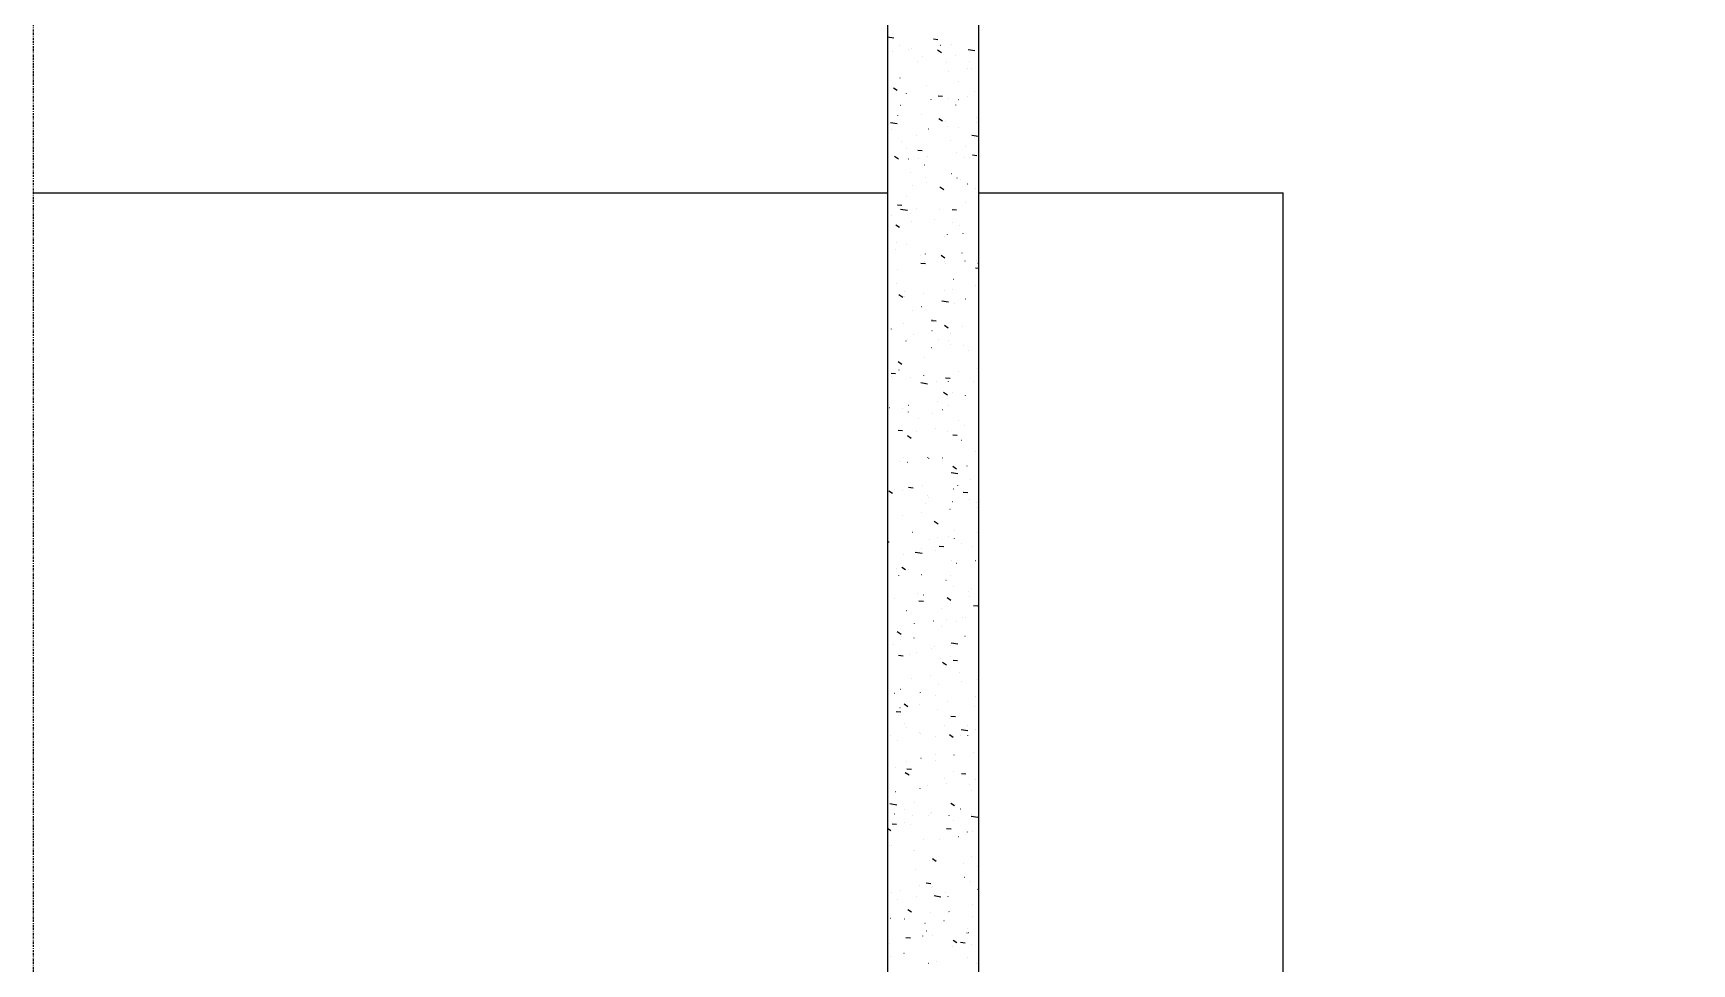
# Model space of a CAD drawing. Extents: x -1789 to 4156, y -3064 to 1391.
# Drawn here: x 2462.2 to 2680.2, y -1051.6 to -929.3 of the extents above; entities that cross this region are included whole.
import ezdxf

# ---------------------------------------------------------------- set-up
doc = ezdxf.new("R2010")
doc.units = 0
doc.linetypes.add('ESTILO_TQS_0003', pattern=[0.92, 0.3, -0.15, 0.02, -0.15, 0.3])
for name, color, linetype in [('2', 2, 'CONTINUOUS'), ('3', 3, 'CONTINUOUS'), ('9', 254, 'CONTINUOUS')]:
    doc.layers.add(name, color=color, linetype=linetype)

msp = doc.modelspace()

# ---------------------------------------------------------------- linework, layer by layer
at = {"layer": '2', "linetype": 'ESTILO_TQS_0003'}
msp.add_lwpolyline([(2462.16665, -2158.40875), (3089.1606, -2158.40875), (3089.1606, 1006.1651), (2462.16665, 1011.24555), (2462.16665, -2158.40875)], dxfattribs=at)
at = {"layer": '3', "linetype": 'Continuous'}
for p, q in [((2462.16665, -950.2197), (2574.4368, -950.2197)), ((2586.4368, -950.2197), (2626.4368, -950.2197)), ((2626.4368, -1173.7196), (2626.4368, -950.2197))]:
    msp.add_line(p, q, dxfattribs=at)
at = {"layer": '9', "linetype": 'Continuous'}
for p, q in [((2574.4368, -929.41735), (2574.4368, -929.41735)), ((2574.4368, -929.41735), (2574.4368, -929.41735)), ((2574.4368, -929.41735), (2574.4368, -929.41735)), ((2575.27285, -929.91655), (2574.4368, -929.7869)), ((2575.99125, -930.84775), (2575.98385, -930.841)), ((2581.0753, -930.11325), (2580.4776, -930.06095)), ((2581.3947, -930.8203), (2581.4046, -930.819)), ((2582.8078, -930.74905), (2582.80045, -930.7423)), ((2586.4368, -930.58235), (2586.4368, -930.58235)), ((2574.4368, -931.7363), (2574.4368, -931.7363)), ((2574.4368, -931.7363), (2574.4368, -931.7363)), ((2574.4368, -932.65295), (2574.4368, -932.65295)), ((2575.104, -931.6485), (2575.1139, -931.6472)), ((2577.16935, -931.43465), (2577.16095, -931.4293)), ((2577.6074, -931.3189), (2577.6173, -931.3176)), ((2578.3874, -933.04345), (2578.38, -933.0367)), ((2579.0008, -932.38655), (2579.0087, -932.38045)), ((2581.53135, -931.8354), (2581.03395, -931.4999)), ((2581.28735, -930.88285), (2581.27895, -930.87745)), ((2583.39585, -932.2261), (2583.3874, -932.2207)), ((2585.94525, -931.57175), (2585.0559, -931.4338)), ((2585.20395, -932.9447), (2585.1966, -932.93795)), ((2586.4368, -930.9881), (2586.4368, -930.9881)), ((2586.4368, -930.9881), (2586.4368, -930.9881)), ((2586.4368, -930.9881), (2586.4368, -930.9881)), ((2586.4368, -931.648), (2586.4368, -931.648)), ((2576.09505, -935.1158), (2576.10495, -935.1145)), ((2582.2454, -933.1325), (2582.2533, -933.1264)), ((2582.41055, -934.28435), (2582.42045, -934.28305)), ((2584.91395, -933.95475), (2584.92385, -933.95345)), ((2585.49235, -933.87665), (2585.5003, -933.87055)), ((2586.4368, -934.0744), (2586.4368, -934.0744)), ((2586.4368, -934.0744), (2586.4368, -934.0744)), ((2586.4368, -934.0744), (2586.4368, -934.0744)), ((2586.4368, -934.1634), (2586.4368, -934.1634)), ((2586.4368, -934.1634), (2586.4368, -934.1634)), ((2586.4368, -934.1634), (2586.4368, -934.1634)), ((2586.4368, -935.1442), (2586.4368, -935.1442)), ((2574.4368, -935.3341), (2574.4368, -935.3341)), ((2574.4368, -935.8886), (2574.4368, -935.8886)), ((2574.5297, -936.9411), (2574.4368, -936.933)), ((2575.71935, -936.80785), (2575.22195, -936.47235)), ((2576.9299, -937.2112), (2576.93785, -937.20515)), ((2579.6298, -936.1774), (2579.6214, -936.17205)), ((2583.7478, -935.6256), (2583.7394, -935.6202)), ((2585.8563, -936.96885), (2585.84785, -936.96345)), ((2586.4368, -937.33865), (2586.4368, -937.33865)), ((2586.4368, -937.33865), (2586.4368, -937.33865)), ((2586.4368, -937.33865), (2586.4368, -937.33865)), ((2574.4368, -938.9319), (2574.4368, -938.9319)), ((2574.4368, -939.12425), (2574.4368, -939.12425)), ((2576.1333, -938.70855), (2576.1432, -938.70725)), ((2580.1769, -937.95535), (2580.18485, -937.94925)), ((2581.7023, -937.56865), (2581.1046, -937.51635)), ((2582.4488, -937.8771), (2582.45875, -937.8758)), ((2583.42385, -938.6995), (2583.4318, -938.6934)), ((2583.80635, -938.009), (2583.799, -938.00225)), ((2584.9522, -937.5475), (2584.9621, -937.5462)), ((2586.4368, -937.98285), (2586.4368, -937.98285)), ((2575.73645, -941.1792), (2574.8471, -941.0413)), ((2575.8216, -940.10185), (2575.8132, -940.0965)), ((2578.9592, -939.9124), (2578.95185, -939.90565)), ((2581.68845, -940.83405), (2581.191, -940.4985)), ((2582.09025, -940.92015), (2582.08185, -940.9148)), ((2582.3215, -941.4916), (2582.33145, -941.4903)), ((2583.82985, -941.6236), (2583.8378, -941.6175)), ((2586.10885, -940.993), (2586.11875, -940.9917)), ((2586.20825, -940.36835), (2586.19985, -940.36295)), ((2586.4368, -940.4194), (2586.4368, -940.4194)), ((2586.4368, -940.4194), (2586.4368, -940.4194)), ((2586.4368, -940.51395), (2586.4368, -940.51395)), ((2574.4368, -942.35985), (2574.4368, -942.35985)), ((2574.4368, -942.35985), (2574.4368, -942.35985)), ((2574.4368, -942.35985), (2574.4368, -942.35985)), ((2574.4368, -942.52965), (2574.4368, -942.52965)), ((2574.4368, -942.52965), (2574.4368, -942.52965)), ((2575.00425, -941.9245), (2575.01215, -941.9184)), ((2576.2657, -943.56005), (2576.25725, -943.55465)), ((2578.2512, -942.6686), (2578.25915, -942.66255)), ((2579.8181, -941.8212), (2579.82805, -941.8199)), ((2582.7783, -943.41195), (2582.77095, -943.4052)), ((2586.40885, -942.8344), (2585.5195, -942.6965)), ((2586.4368, -942.83875), (2586.4368, -942.83875)), ((2586.4368, -943.6892), (2586.4368, -943.6892)), ((2586.4368, -943.6892), (2586.4368, -943.6892)), ((2574.4368, -945.5955), (2574.4368, -945.5955)), ((2574.4368, -945.5955), (2574.4368, -945.5955)), ((2574.4368, -945.5955), (2574.4368, -945.5955)), ((2575.87645, -945.80645), (2575.379, -945.47095)), ((2576.94645, -944.413), (2576.9391, -944.40625)), ((2577.1874, -945.7653), (2577.19735, -945.764)), ((2579.0297, -944.73535), (2578.432, -944.68305)), ((2578.5144, -945.7023), (2578.5223, -945.6962)), ((2579.6908, -945.43575), (2579.70075, -945.43445)), ((2583.47815, -944.93715), (2583.48805, -944.9358)), ((2584.5507, -945.6629), (2584.5423, -945.65755)), ((2584.74515, -944.1569), (2584.7531, -944.1508)), ((2585.17445, -945.6076), (2585.1671, -945.60085)), ((2586.2023, -945.36285), (2585.6046, -945.3106)), ((2586.4368, -944.03685), (2586.4368, -944.03685)), ((2586.4368, -945.3834), (2586.4368, -945.3834)), ((2574.4368, -946.12745), (2574.4368, -946.12745)), ((2574.4368, -946.12745), (2574.4368, -946.12745)), ((2577.5059, -947.52545), (2577.49745, -947.52005)), ((2579.3426, -946.60865), (2579.33525, -946.6019)), ((2579.4892, -948.18995), (2579.49715, -948.18385)), ((2582.84415, -947.751), (2582.8357, -947.7456)), ((2583.58665, -948.2815), (2583.5946, -948.2754)), ((2586.4368, -946.76435), (2586.4368, -946.76435)), ((2586.4368, -946.76435), (2586.4368, -946.76435)), ((2586.4368, -946.76435), (2586.4368, -946.76435)), ((2586.4368, -946.8645), (2586.4368, -946.8645)), ((2586.4368, -946.8645), (2586.4368, -946.8645)), ((2574.4368, -948.83115), (2574.4368, -948.83115)), ((2574.4368, -949.7252), (2574.4368, -949.7252)), ((2574.52435, -948.5385), (2574.517, -948.53175)), ((2577.7363, -949.29085), (2577.7462, -949.28955)), ((2579.6144, -948.8687), (2579.60595, -948.8633)), ((2581.8455, -949.83265), (2581.3481, -949.49715)), ((2584.0518, -948.4594), (2584.0617, -948.4581)), ((2584.9526, -949.09425), (2584.9442, -949.08885)), ((2585.98315, -949.6782), (2585.9911, -949.6721)), ((2586.4368, -950.03975), (2586.4368, -950.03975)), ((2586.4368, -950.03975), (2586.4368, -950.03975)), ((2586.4368, -950.03975), (2586.4368, -950.03975)), ((2574.4368, -952.06675), (2574.4368, -952.06675)), ((2574.4368, -952.06675), (2574.4368, -952.06675)), ((2576.3571, -951.90205), (2575.7594, -951.84975)), ((2577.06225, -952.5756), (2576.1729, -952.43765)), ((2576.9205, -950.7342), (2576.91315, -950.72745)), ((2578.2712, -952.3602), (2578.2791, -952.3541)), ((2581.29815, -952.4197), (2581.30805, -952.4184)), ((2583.5297, -952.5296), (2582.932, -952.4773)), ((2584.7616, -951.57425), (2584.7542, -951.5675)), ((2574.4368, -953.323), (2574.4368, -953.323)), ((2574.4368, -953.323), (2574.4368, -953.323)), ((2575.00745, -953.2479), (2575.01735, -953.24655)), ((2576.0335, -954.8051), (2575.5361, -954.4696)), ((2577.51085, -952.9183), (2577.52075, -952.917)), ((2577.66705, -953.97865), (2577.6586, -953.97325)), ((2580.6677, -953.7569), (2580.67565, -953.7508)), ((2583.00525, -954.2042), (2582.99685, -954.1988)), ((2583.91465, -954.50105), (2583.9226, -954.49495)), ((2586.4368, -952.7839), (2586.4368, -952.7839)), ((2586.4368, -952.92955), (2586.4368, -952.92955)), ((2586.4368, -953.1093), (2586.4368, -953.1093)), ((2586.4368, -953.1093), (2586.4368, -953.1093)), ((2586.4368, -953.21505), (2586.4368, -953.21505)), ((2586.4368, -953.21505), (2586.4368, -953.21505)), ((2586.4368, -953.21505), (2586.4368, -953.21505)), ((2586.4368, -954.0295), (2586.4368, -954.0295)), ((2574.4368, -955.3024), (2574.4368, -955.3024)), ((2574.4368, -956.9208), (2574.4368, -956.9208)), ((2575.58605, -956.7695), (2575.59595, -956.76815)), ((2581.90155, -955.93805), (2581.91145, -955.9367)), ((2582.3395, -955.69975), (2582.3321, -955.693)), ((2584.40495, -955.60845), (2584.41485, -955.60715)), ((2586.4368, -956.3903), (2586.4368, -956.3903)), ((2586.4368, -956.3903), (2586.4368, -956.3903)), ((2574.4368, -958.538), (2574.4368, -958.538)), ((2574.4368, -958.538), (2574.4368, -958.538)), ((2574.4368, -958.538), (2574.4368, -958.538)), ((2575.49505, -957.72605), (2575.50295, -957.71995)), ((2576.91695, -957.0759), (2576.9096, -957.06915)), ((2578.742, -958.47015), (2578.74995, -958.4641)), ((2579.4369, -958.28145), (2579.4285, -958.27605)), ((2582.0026, -958.8313), (2581.50515, -958.4958)), ((2584.2455, -958.16955), (2584.23705, -958.1642)), ((2584.6346, -959.176), (2584.6445, -959.1747)), ((2586.1586, -959.19935), (2586.1512, -959.19255)), ((2574.4368, -960.51855), (2574.4368, -960.51855)), ((2575.81565, -960.33705), (2575.8256, -960.3357)), ((2579.45275, -959.5734), (2578.85505, -959.52115)), ((2579.3131, -959.2716), (2579.30575, -959.2648)), ((2581.989, -959.2143), (2581.9969, -959.2082)), ((2582.1312, -959.5056), (2582.1411, -959.50425)), ((2586.4368, -960.18445), (2586.02765, -960.14865)), ((2586.35395, -959.5128), (2586.34555, -959.50745)), ((2586.4368, -959.4543), (2586.4368, -959.4543)), ((2586.4368, -959.5656), (2586.4368, -959.5656)), ((2586.4368, -959.5656), (2586.4368, -959.5656)), ((2586.4368, -959.5656), (2586.4368, -959.5656)), ((2574.4368, -961.77365), (2574.4368, -961.77365)), ((2574.4368, -961.77365), (2574.4368, -961.77365)), ((2574.4368, -961.77365), (2574.4368, -961.77365)), ((2575.6287, -962.2059), (2575.6203, -962.2005)), ((2576.733, -963.24735), (2576.74095, -963.24125)), ((2579.14355, -963.4967), (2579.1535, -963.4954)), ((2581.89735, -963.0242), (2581.88895, -963.0188)), ((2582.9309, -962.99805), (2582.9408, -962.99675)), ((2583.10025, -961.59725), (2583.1082, -961.59115)), ((2586.01535, -962.4724), (2586.00695, -962.467)), ((2586.4368, -961.82225), (2586.4368, -961.82225)), ((2586.4368, -962.74085), (2586.4368, -962.74085)), ((2574.4368, -964.11635), (2574.4368, -964.11635)), ((2574.4368, -964.11635), (2574.4368, -964.11635)), ((2574.4368, -965.0093), (2574.4368, -965.0093)), ((2574.4368, -965.0093), (2574.4368, -965.0093)), ((2576.4568, -963.9833), (2575.95935, -963.6478)), ((2576.64015, -963.82625), (2576.6501, -963.82495)), ((2577.7848, -965.67595), (2577.79275, -965.66985)), ((2578.90025, -965.2382), (2578.89285, -965.23145)), ((2582.4714, -964.60525), (2581.58205, -964.46735)), ((2583.227, -964.73565), (2583.2349, -964.72955)), ((2584.7321, -964.23715), (2584.72475, -964.2304)), ((2586.4368, -965.22025), (2586.4368, -965.22025)), ((2574.4368, -967.7141), (2574.4368, -967.7141)), ((2574.4368, -967.7141), (2574.4368, -967.7141)), ((2574.4368, -967.7141), (2574.4368, -967.7141)), ((2576.51285, -967.4408), (2576.5228, -967.4395)), ((2580.84025, -967.09535), (2580.24255, -967.04305)), ((2580.3002, -966.9422), (2580.3101, -966.9409)), ((2582.42585, -968.0095), (2581.92845, -967.67395)), ((2584.3578, -967.76695), (2584.3494, -967.7616)), ((2586.4368, -965.79925), (2586.4368, -965.79925)), ((2586.4368, -965.79925), (2586.4368, -965.79925)), ((2586.4368, -965.91615), (2586.4368, -965.91615)), ((2586.4368, -965.91615), (2586.4368, -965.91615)), ((2586.4368, -967.585), (2586.4368, -967.585)), ((2574.4368, -968.2449), (2574.4368, -968.2449)), ((2574.9704, -968.13705), (2574.96195, -968.1317)), ((2576.8875, -969.7388), (2576.8801, -969.73205)), ((2577.0789, -969.4803), (2577.07045, -969.47495)), ((2577.9115, -968.81435), (2577.91945, -968.80825)), ((2580.30865, -968.3626), (2580.3002, -968.35725)), ((2581.1585, -969.55845), (2581.16645, -969.5524)), ((2582.4171, -969.70585), (2582.40865, -969.7005)), ((2582.71935, -968.73775), (2582.71195, -968.731)), ((2586.4368, -969.0914), (2586.4368, -969.0914)), ((2586.4368, -969.0914), (2586.4368, -969.0914)), ((2574.4368, -971.3119), (2574.4368, -971.3119)), ((2574.4368, -971.3119), (2574.4368, -971.3119)), ((2574.4368, -971.48055), (2574.4368, -971.48055)), ((2579.28365, -971.9345), (2579.27625, -971.92775)), ((2580.21055, -970.55175), (2580.2205, -970.55045)), ((2582.71395, -970.2222), (2582.7239, -970.2209)), ((2584.40545, -970.3026), (2584.4134, -970.2965)), ((2585.1155, -970.93345), (2585.1081, -970.9267)), ((2586.4368, -970.7149), (2586.4368, -970.7149)), ((2586.4368, -972.1442), (2586.4368, -972.1442)), ((2586.4368, -972.1442), (2586.4368, -972.1442)), ((2586.4368, -972.1442), (2586.4368, -972.1442)), ((2586.4368, -972.2667), (2586.4368, -972.2667)), ((2586.4368, -972.2667), (2586.4368, -972.2667)), ((2586.4368, -972.2667), (2586.4368, -972.2667)), ((2575.5119, -974.0297), (2574.9142, -973.9774)), ((2574.96465, -974.32185), (2574.9573, -974.3151)), ((2576.34765, -972.80235), (2575.85025, -972.46685)), ((2575.98585, -973.5276), (2575.99375, -973.5215)), ((2579.2328, -974.27175), (2579.24075, -974.26565)), ((2583.77245, -973.6806), (2583.78235, -973.6793)), ((2586.27585, -973.35105), (2586.28575, -973.34975)), ((2574.4368, -974.7162), (2574.4368, -974.7162)), ((2574.4368, -974.7162), (2574.4368, -974.7162)), ((2574.4368, -974.7162), (2574.4368, -974.7162)), ((2574.4368, -974.9097), (2574.4368, -974.9097)), ((2575.13155, -974.59025), (2575.1231, -974.5849)), ((2577.45695, -974.51205), (2577.46685, -974.51075)), ((2579.71385, -975.36835), (2578.82445, -975.2304)), ((2580.90155, -975.0909), (2580.89315, -975.08555)), ((2582.3167, -976.82855), (2581.8193, -976.49305)), ((2582.6845, -974.6572), (2582.0868, -974.60495)), ((2582.4798, -975.01585), (2582.4877, -975.0098)), ((2583.01005, -976.43415), (2583.0016, -976.4288)), ((2585.808, -975.04135), (2585.79955, -975.036)), ((2586.4368, -974.9855), (2586.4368, -974.9855)), ((2586.4368, -975.442), (2586.4368, -975.442)), ((2586.4368, -975.442), (2586.4368, -975.442)), ((2586.4368, -976.41105), (2586.4368, -976.41105)), ((2574.4368, -977.9518), (2574.4368, -977.9518)), ((2574.4368, -977.9518), (2574.4368, -977.9518)), ((2574.4368, -977.9518), (2574.4368, -977.9518)), ((2574.4368, -978.50745), (2574.4368, -978.50745)), ((2574.4368, -978.50745), (2574.4368, -978.50745)), ((2574.7281, -978.4691), (2574.738, -978.4678)), ((2576.37175, -978.55565), (2576.36335, -978.5503)), ((2577.2315, -978.13955), (2577.2414, -978.13825)), ((2581.0188, -977.6409), (2581.0287, -977.6396)), ((2581.71, -978.7812), (2581.70155, -978.77585)), ((2582.49225, -978.2419), (2582.5002, -978.23585)), ((2584.7026, -976.9001), (2584.69525, -976.8933)), ((2586.4368, -978.4892), (2586.4368, -978.4892)), ((2586.4368, -978.4892), (2586.4368, -978.4892)), ((2586.4368, -978.61725), (2586.4368, -978.61725)), ((2586.4368, -978.61725), (2586.4368, -978.61725)), ((2586.4368, -978.61725), (2586.4368, -978.61725)), ((2574.4757, -980.21875), (2574.46835, -980.212)), ((2577.2238, -979.0489), (2577.23175, -979.0428)), ((2578.48025, -979.8989), (2578.4718, -979.89355)), ((2580.38365, -979.28745), (2580.3763, -979.2807)), ((2583.81845, -980.12445), (2583.81005, -980.1191)), ((2584.58065, -980.76975), (2584.5906, -980.76845)), ((2586.4368, -979.6076), (2586.4368, -979.6076)), ((2574.4368, -981.18745), (2574.4368, -981.18745)), ((2574.4368, -981.18745), (2574.4368, -981.18745)), ((2574.4368, -982.10525), (2574.4368, -982.10525)), ((2574.4368, -982.10525), (2574.4368, -982.10525)), ((2576.4427, -981.51165), (2575.84495, -981.45935)), ((2577.55955, -982.5125), (2577.06215, -982.17695)), ((2577.1768, -982.32065), (2577.18475, -982.31455)), ((2578.28995, -981.59795), (2578.29985, -981.59665)), ((2580.79335, -981.2684), (2580.80325, -981.2671)), ((2582.37065, -981.57085), (2582.3786, -981.5648)), ((2583.6153, -982.1392), (2583.01755, -982.0869)), ((2584.20275, -982.787), (2584.1954, -982.78025)), ((2586.4368, -981.79255), (2586.4368, -981.79255)), ((2586.4368, -981.79255), (2586.4368, -981.79255)), ((2586.4368, -981.79255), (2586.4368, -981.79255)), ((2586.4368, -982.38605), (2586.4368, -982.38605)), ((2574.4368, -984.4231), (2574.4368, -984.4231)), ((2576.5329, -985.00885), (2576.52445, -985.0035)), ((2579.75295, -985.00315), (2579.76285, -985.00185)), ((2579.8947, -985.18435), (2579.8873, -985.1776)), ((2581.6493, -985.36005), (2581.65725, -985.35395)), ((2581.70445, -985.12825), (2581.69605, -985.12285)), ((2586.06845, -984.1717), (2586.07835, -984.1704)), ((2586.4368, -984.83415), (2586.4368, -984.83415)), ((2586.4368, -984.9678), (2586.4368, -984.9678)), ((2586.4368, -984.9678), (2586.4368, -984.9678)), ((2586.4368, -984.9678), (2586.4368, -984.9678)), ((2574.4368, -985.703), (2574.4368, -985.703)), ((2574.4368, -985.703), (2574.4368, -985.703)), ((2574.4368, -985.703), (2574.4368, -985.703)), ((2575.9656, -985.50175), (2575.97555, -985.50045)), ((2577.0552, -985.64955), (2577.06315, -985.6435)), ((2583.71295, -987.17935), (2582.8236, -987.0414)), ((2583.52865, -986.5387), (2583.0312, -986.20315)), ((2584.8963, -986.10415), (2584.9042, -986.0981)), ((2574.4368, -987.6587), (2574.4368, -987.6587)), ((2574.4368, -989.3008), (2574.4368, -989.3008)), ((2574.4368, -989.3008), (2574.4368, -989.3008)), ((2574.4368, -989.3008), (2574.4368, -989.3008)), ((2575.1264, -989.764), (2574.629, -989.42845)), ((2575.31085, -989.1857), (2575.3208, -989.1844)), ((2576.47665, -989.32915), (2576.48455, -989.32305)), ((2577.8302, -989.0336), (2577.2325, -988.9813)), ((2577.7731, -988.97425), (2577.7647, -988.96885)), ((2579.0982, -988.6871), (2579.1081, -988.6858)), ((2583.11135, -989.1998), (2583.1029, -989.1944)), ((2583.7138, -988.6839), (2583.7064, -988.67715)), ((2585.0028, -989.6611), (2584.4051, -989.6088)), ((2585.4137, -987.85565), (2585.4236, -987.85435)), ((2586.4368, -987.6018), (2586.4368, -987.6018)), ((2586.4368, -988.1431), (2586.4368, -988.1431)), ((2586.4368, -988.1431), (2586.4368, -988.1431)), ((2586.4368, -988.5003), (2586.4368, -988.5003)), ((2574.4368, -990.89435), (2574.4368, -990.89435)), ((2574.4368, -990.89435), (2574.4368, -990.89435)), ((2574.4368, -990.89435), (2574.4368, -990.89435)), ((2574.5434, -990.09195), (2574.53495, -990.08655)), ((2579.40575, -991.08125), (2579.39835, -991.0745)), ((2579.7236, -990.0733), (2579.73155, -990.0672)), ((2579.8816, -990.3175), (2579.87315, -990.3121)), ((2582.66005, -991.81595), (2582.66995, -991.81465)), ((2582.9706, -990.8174), (2582.97855, -990.81135)), ((2585.21985, -990.54305), (2585.2114, -990.53765)), ((2586.10995, -990.8796), (2586.10255, -990.87285)), ((2586.21755, -991.56155), (2586.2255, -991.55545)), ((2586.4368, -989.78655), (2586.4368, -989.78655)), ((2586.4368, -991.1791), (2586.4368, -991.1791)), ((2586.4368, -991.1791), (2586.4368, -991.1791)), ((2586.4368, -991.1791), (2586.4368, -991.1791)), ((2586.4368, -991.31835), (2586.4368, -991.31835)), ((2586.4368, -991.31835), (2586.4368, -991.31835)), ((2586.4368, -991.31835), (2586.4368, -991.31835)), ((2574.4368, -992.89855), (2574.4368, -992.89855)), ((2574.4368, -992.89855), (2574.4368, -992.89855)), ((2576.36935, -992.64415), (2576.37925, -992.64285)), ((2578.87275, -992.31455), (2578.88265, -992.31325)), ((2581.09545, -993.7902), (2580.59805, -993.45465)), ((2574.4368, -994.13), (2574.4368, -994.13)), ((2574.4368, -994.13), (2574.4368, -994.13)), ((2574.6667, -996.15735), (2574.4368, -996.13725)), ((2574.46765, -994.10635), (2574.4756, -994.10025)), ((2577.71465, -994.85045), (2577.72255, -994.8444)), ((2579.9312, -995.773), (2579.9411, -995.7717)), ((2580.9616, -995.5946), (2580.96955, -995.5885)), ((2582.4346, -995.44345), (2582.4445, -995.4421)), ((2583.22485, -994.58085), (2583.21745, -994.5741)), ((2583.2725, -995.653), (2583.26405, -995.6476)), ((2586.2219, -994.9448), (2586.23185, -994.9435)), ((2586.4368, -994.49365), (2586.4368, -994.49365)), ((2586.4368, -994.49365), (2586.4368, -994.49365)), ((2586.4368, -994.49365), (2586.4368, -994.49365)), ((2574.4368, -996.49635), (2574.4368, -996.49635)), ((2574.4368, -996.49635), (2574.4368, -996.49635)), ((2574.4368, -997.3656), (2574.4368, -997.3656)), ((2574.4368, -997.3656), (2574.4368, -997.3656)), ((2576.59065, -997.74675), (2576.58225, -997.7414)), ((2578.99755, -997.6388), (2578.1082, -997.50085)), ((2578.91675, -996.9782), (2578.9094, -996.97145)), ((2580.7087, -997.19495), (2580.70025, -997.18955)), ((2581.8393, -996.78485), (2581.24155, -996.73255)), ((2584.2086, -996.33875), (2584.2165, -996.33265)), ((2585.621, -996.7765), (2585.6136, -996.76975)), ((2586.4368, -997.1871), (2586.4368, -997.1871)), ((2586.4368, -997.39295), (2586.4368, -997.39295)), ((2586.4368, -997.5241), (2586.4368, -997.5241)), ((2586.4368, -997.5241), (2586.4368, -997.5241)), ((2586.4368, -997.5241), (2586.4368, -997.5241)), ((2586.4368, -997.6689), (2586.4368, -997.6689)), ((2586.4368, -997.6689), (2586.4368, -997.6689)), ((2574.4368, -1000.09415), (2574.4368, -1000.09415)), ((2574.4368, -1000.60125), (2574.4368, -1000.60125)), ((2575.64615, -999.6733), (2575.65405, -999.6672)), ((2575.94475, -1000.51055), (2575.9363, -1000.50515)), ((2576.81885, -999.79825), (2576.32145, -999.46275)), ((2577.17755, -999.7333), (2577.1875, -999.732)), ((2578.8931, -1000.41745), (2578.90105, -1000.41135)), ((2582.73585, -1000.47775), (2582.7285, -1000.471)), ((2582.81715, -998.5382), (2582.8087, -998.5328)), ((2583.4931, -998.90185), (2583.503, -998.90055)), ((2585.99645, -998.5723), (2586.0064, -998.57095)), ((2586.4368, -998.79255), (2586.4368, -998.79255)), ((2582.1401, -1001.1616), (2582.14805, -1001.1555)), ((2583.1691, -1001.9377), (2583.1607, -1001.93235)), ((2585.132, -1002.6734), (2585.12465, -1002.66665)), ((2585.5212, -1002.23265), (2585.5311, -1002.2313)), ((2586.4368, -1000.8442), (2586.4368, -1000.8442)), ((2586.4368, -1000.8442), (2586.4368, -1000.8442)), ((2586.4368, -1000.8442), (2586.4368, -1000.8442)), ((2574.4368, -1003.6919), (2574.4368, -1003.6919)), ((2574.4368, -1003.6919), (2574.4368, -1003.6919)), ((2574.4368, -1003.6919), (2574.4368, -1003.6919)), ((2574.4368, -1003.8369), (2574.4368, -1003.8369)), ((2575.41835, -1003.5627), (2575.42825, -1003.5614)), ((2578.4278, -1002.8751), (2578.42045, -1002.86835)), ((2579.1667, -1003.95155), (2578.56895, -1003.8993)), ((2579.2057, -1003.0641), (2579.2156, -1003.0628)), ((2581.5195, -1004.87345), (2581.5274, -1004.86735)), ((2582.78795, -1003.82445), (2582.2905, -1003.4889)), ((2585.2776, -1003.28095), (2585.26915, -1003.27555)), ((2586.3393, -1004.5791), (2585.74155, -1004.5268)), ((2586.4368, -1003.86905), (2586.4368, -1003.86905)), ((2586.4368, -1003.86905), (2586.4368, -1003.86905)), ((2586.4368, -1003.86905), (2586.4368, -1003.86905)), ((2586.4368, -1004.01945), (2586.4368, -1004.01945)), ((2586.4368, -1004.01945), (2586.4368, -1004.01945)), ((2586.4368, -1004.01945), (2586.4368, -1004.01945)), ((2586.4368, -1004.5876), (2586.4368, -1004.5876)), ((2574.4368, -1007.0725), (2574.4368, -1007.0725)), ((2574.4368, -1007.0725), (2574.4368, -1007.0725)), ((2574.4368, -1007.0725), (2574.4368, -1007.0725)), ((2576.96745, -1005.1307), (2576.97535, -1005.1246)), ((2578.0106, -1006.8192), (2578.0205, -1006.8179)), ((2580.514, -1006.4896), (2580.5239, -1006.4883)), ((2582.2469, -1006.37465), (2582.23955, -1006.3679)), ((2583.4614, -1006.619), (2583.46935, -1006.6129)), ((2584.3013, -1005.991), (2584.31125, -1005.9897)), ((2584.67385, -1006.0716), (2584.6654, -1006.0662)), ((2586.4368, -1006.28565), (2586.4368, -1006.28565)), ((2574.4368, -1007.2897), (2574.4368, -1007.2897)), ((2574.4368, -1007.2897), (2574.4368, -1007.2897)), ((2576.22915, -1008.2932), (2575.73175, -1007.95765)), ((2576.204, -1008.95215), (2576.21195, -1008.94605)), ((2577.93885, -1008.772), (2577.9315, -1008.76525)), ((2581.51155, -1007.23225), (2581.50315, -1007.2269)), ((2584.64305, -1008.57035), (2584.6357, -1008.5636)), ((2586.4368, -1007.19475), (2586.4368, -1007.19475)), ((2586.4368, -1007.19475), (2586.4368, -1007.19475)), ((2574.4368, -1010.30815), (2574.4368, -1010.30815)), ((2574.4368, -1010.88745), (2574.4368, -1010.88745)), ((2574.4368, -1010.88745), (2574.4368, -1010.88745)), ((2575.2376, -1009.58585), (2575.2292, -1009.5805)), ((2576.4941, -1011.1183), (2575.89635, -1011.066)), ((2577.3461, -1010.9291), (2577.33765, -1010.92375)), ((2578.20545, -1010.65205), (2578.21335, -1010.64595)), ((2580.2598, -1010.12085), (2580.2697, -1010.11955)), ((2580.57585, -1009.8114), (2580.5674, -1009.80605)), ((2581.4524, -1011.39615), (2581.46035, -1011.3901)), ((2582.6843, -1011.15465), (2582.6759, -1011.1493)), ((2582.7632, -1009.7913), (2582.7731, -1009.79)), ((2583.6912, -1009.5575), (2582.80185, -1009.41955)), ((2586.41065, -1010.8272), (2586.4186, -1010.8211)), ((2586.4368, -1009.9833), (2586.4368, -1009.9833)), ((2586.4368, -1010.214), (2586.4368, -1010.214)), ((2586.4368, -1010.214), (2586.4368, -1010.214)), ((2586.4368, -1010.214), (2586.4368, -1010.214)), ((2586.4368, -1010.37), (2586.4368, -1010.37)), ((2586.4368, -1010.37), (2586.4368, -1010.37)), ((2574.4368, -1013.5438), (2574.4368, -1013.5438)), ((2574.4368, -1013.5438), (2574.4368, -1013.5438)), ((2582.19825, -1012.31935), (2581.7008, -1011.98385)), ((2581.75795, -1012.2716), (2581.75055, -1012.26485)), ((2583.6667, -1011.7458), (2583.06895, -1011.6935)), ((2583.9198, -1013.2368), (2583.92975, -1013.2355)), ((2586.4368, -1011.98815), (2586.4368, -1011.98815)), ((2586.4368, -1013.5453), (2586.4368, -1013.5453)), ((2586.4368, -1013.5453), (2586.4368, -1013.5453)), ((2586.4368, -1013.5453), (2586.4368, -1013.5453)), ((2574.4368, -1014.48525), (2574.4368, -1014.48525)), ((2574.4368, -1014.48525), (2574.4368, -1014.48525)), ((2576.13695, -1015.47485), (2576.14485, -1015.4688)), ((2577.6291, -1014.065), (2577.639, -1014.0637)), ((2580.1325, -1013.7354), (2580.1424, -1013.7341)), ((2581.1547, -1014.86025), (2581.1626, -1014.85415)), ((2584.1541, -1014.46725), (2584.14675, -1014.4605)), ((2586.28905, -1014.15615), (2586.297, -1014.15005)), ((2586.4368, -1015.17835), (2586.4368, -1015.17835)), ((2574.4368, -1016.7794), (2574.4368, -1016.7794)), ((2575.39875, -1016.0391), (2575.3903, -1016.0337)), ((2576.09, -1017.8654), (2576.0999, -1017.8641)), ((2577.133, -1017.7955), (2576.6356, -1017.46)), ((2578.5934, -1017.5358), (2578.6033, -1017.5345)), ((2578.7823, -1015.88985), (2578.7749, -1015.8831)), ((2580.737, -1016.26465), (2580.72855, -1016.25925)), ((2582.3807, -1017.0372), (2582.3906, -1017.0359)), ((2585.8779, -1017.7073), (2585.8858, -1017.7012)), ((2586.0752, -1016.49015), (2586.06675, -1016.4848)), ((2586.4368, -1016.559), (2586.4368, -1016.559)), ((2586.4368, -1016.559), (2586.4368, -1016.559)), ((2586.4368, -1016.559), (2586.4368, -1016.559)), ((2586.4368, -1016.72055), (2586.4368, -1016.72055)), ((2586.4368, -1016.72055), (2586.4368, -1016.72055)), ((2574.4368, -1018.08305), (2574.4368, -1018.08305)), ((2574.4368, -1018.08305), (2574.4368, -1018.08305)), ((2574.4368, -1020.01505), (2574.4368, -1020.01505)), ((2576.20765, -1018.49375), (2575.60995, -1018.44145)), ((2575.8392, -1018.93895), (2575.84715, -1018.93285)), ((2576.639, -1020.00445), (2576.63055, -1019.9991)), ((2581.0331, -1018.1892), (2581.041, -1018.1831)), ((2581.9772, -1020.23), (2581.96875, -1020.22465)), ((2582.6014, -1019.38945), (2582.594, -1019.38265)), ((2583.38025, -1019.12125), (2582.78255, -1019.069)), ((2586.4368, -1019.3887), (2586.4368, -1019.3887)), ((2586.4368, -1019.89585), (2586.4368, -1019.89585)), ((2586.4368, -1019.89585), (2586.4368, -1019.89585)), ((2574.4368, -1021.6808), (2574.4368, -1021.6808)), ((2574.4368, -1021.6808), (2574.4368, -1021.6808)), ((2574.4368, -1021.6808), (2574.4368, -1021.6808)), ((2574.8711, -1021.62365), (2574.881, -1021.62235)), ((2575.7176, -1022.2679), (2575.72555, -1022.2618)), ((2576.96095, -1020.56585), (2576.95355, -1020.5591)), ((2578.6584, -1021.12505), (2578.66835, -1021.1237)), ((2578.74745, -1021.3477), (2578.739, -1021.34235)), ((2580.7052, -1021.6764), (2580.71315, -1021.6703)), ((2583.1021, -1021.8217), (2582.60465, -1021.4862)), ((2584.0857, -1021.57325), (2584.07725, -1021.5679)), ((2585.017, -1020.95385), (2584.12765, -1020.8159)), ((2584.9739, -1020.29355), (2584.98385, -1020.29225)), ((2584.99755, -1021.5851), (2584.99015, -1021.57835)), ((2586.04585, -1020.814), (2586.0538, -1020.80795)), ((2586.4368, -1021.17405), (2586.4368, -1021.17405)), ((2574.4368, -1023.2507), (2574.4368, -1023.2507)), ((2578.8582, -1024.59355), (2578.8498, -1024.5882)), ((2580.78005, -1024.0654), (2580.77265, -1024.05865)), ((2583.2137, -1024.1231), (2583.22365, -1024.1218)), ((2585.7171, -1023.7935), (2585.72705, -1023.7922)), ((2586.4368, -1022.90395), (2586.4368, -1022.90395)), ((2586.4368, -1022.90395), (2586.4368, -1022.90395)), ((2586.4368, -1022.90395), (2586.4368, -1022.90395)), ((2586.4368, -1023.0711), (2586.4368, -1023.0711)), ((2586.4368, -1023.0711), (2586.4368, -1023.0711)), ((2586.4368, -1023.0711), (2586.4368, -1023.0711)), ((2586.4368, -1024.071), (2586.4368, -1024.071)), ((2574.4368, -1025.2786), (2574.4368, -1025.2786)), ((2574.4368, -1026.4863), (2574.4368, -1026.4863)), ((2574.4368, -1026.4863), (2574.4368, -1026.4863)), ((2575.44925, -1025.70945), (2575.4572, -1025.70335)), ((2576.8001, -1026.45765), (2576.7917, -1026.4523)), ((2577.2901, -1026.79415), (2576.79265, -1026.4586)), ((2576.8982, -1024.95455), (2576.90815, -1024.95325)), ((2577.59515, -1026.01565), (2576.99745, -1025.9634)), ((2580.7899, -1024.84705), (2580.7978, -1024.841)), ((2583.1762, -1026.2611), (2583.1688, -1026.25435)), ((2584.76775, -1026.6432), (2584.17005, -1026.5909)), ((2586.4368, -1026.2464), (2586.4368, -1026.2464)), ((2586.4368, -1026.2464), (2586.4368, -1026.2464)), ((2586.4368, -1026.2464), (2586.4368, -1026.2464)), ((2574.4368, -1028.87635), (2574.4368, -1028.87635)), ((2574.4368, -1028.87635), (2574.4368, -1028.87635)), ((2575.4744, -1028.92575), (2575.48235, -1028.9197)), ((2578.7528, -1028.5528), (2578.74545, -1028.54605)), ((2579.71255, -1028.1818), (2579.72245, -1028.1805)), ((2581.9432, -1027.1977), (2581.95115, -1027.19165)), ((2582.21595, -1027.85225), (2582.22585, -1027.8509)), ((2585.1902, -1027.94185), (2585.1981, -1027.93575)), ((2585.43665, -1028.7845), (2585.42825, -1028.7791)), ((2586.00325, -1027.3536), (2586.01315, -1027.3523)), ((2586.4368, -1026.7892), (2586.4368, -1026.7892)), ((2574.4368, -1029.72195), (2574.4368, -1029.72195)), ((2575.67035, -1030.69505), (2574.781, -1030.5571)), ((2578.04035, -1030.42305), (2578.0319, -1030.4177)), ((2583.25915, -1030.82035), (2582.76175, -1030.4848)), ((2583.37855, -1030.6486), (2583.37015, -1030.64325)), ((2586.4368, -1029.2489), (2586.4368, -1029.2489)), ((2586.4368, -1029.2489), (2586.4368, -1029.2489)), ((2586.4368, -1029.2489), (2586.4368, -1029.2489)), ((2586.4368, -1029.42165), (2586.4368, -1029.42165)), ((2574.4368, -1032.47415), (2574.4368, -1032.47415)), ((2574.4368, -1032.47415), (2574.4368, -1032.47415)), ((2574.4368, -1032.9576), (2574.4368, -1032.9576)), ((2575.6489, -1033.2459), (2575.05115, -1033.19365)), ((2575.402, -1031.9175), (2575.39355, -1031.91215)), ((2576.62775, -1031.2764), (2576.6357, -1031.27035)), ((2576.74005, -1033.0534), (2576.73265, -1033.04665)), ((2577.51045, -1033.26075), (2577.502, -1033.2554)), ((2577.73125, -1032.04045), (2577.74115, -1032.03915)), ((2579.8747, -1032.02055), (2579.88265, -1032.01445)), ((2580.1488, -1031.7663), (2580.1404, -1031.76095)), ((2580.23465, -1031.71085), (2580.24455, -1031.70955)), ((2582.5719, -1032.05235), (2582.56455, -1032.0456)), ((2583.1217, -1032.7647), (2583.12965, -1032.7586)), ((2584.02195, -1031.21225), (2584.03185, -1031.21095)), ((2586.3428, -1032.35025), (2585.4534, -1032.2123)), ((2585.48705, -1031.99185), (2585.4786, -1031.9865)), ((2586.4368, -1032.3648), (2586.4368, -1032.3648)), ((2586.4368, -1032.59695), (2586.4368, -1032.59695)), ((2586.4368, -1032.59695), (2586.4368, -1032.59695)), ((2586.4368, -1032.59695), (2586.4368, -1032.59695)), ((2586.4368, -1032.9637), (2586.4368, -1032.9637)), ((2574.8988, -1034.07385), (2574.4368, -1033.76225)), ((2579.1362, -1035.24905), (2579.1288, -1035.2423)), ((2581.2931, -1035.1693), (2581.303, -1035.168)), ((2582.8215, -1033.87345), (2582.22375, -1033.82115)), ((2583.7965, -1034.8397), (2583.8064, -1034.8384)), ((2584.96805, -1034.248), (2584.9607, -1034.24125)), ((2585.55945, -1034.12975), (2585.5674, -1034.1237)), ((2586.4368, -1034.18975), (2586.4368, -1034.18975)), ((2574.4368, -1036.07195), (2574.4368, -1036.07195)), ((2574.4368, -1036.1932), (2574.4368, -1036.1932)), ((2574.4368, -1036.1932), (2574.4368, -1036.1932)), ((2574.4368, -1036.1932), (2574.4368, -1036.1932)), ((2574.70205, -1035.9897), (2574.71, -1035.9836)), ((2574.9776, -1036.00075), (2574.9875, -1035.99945)), ((2577.86245, -1036.66025), (2577.854, -1036.6549)), ((2577.94905, -1036.7338), (2577.95695, -1036.72775)), ((2585.43785, -1037.4587), (2585.4458, -1037.4526)), ((2586.4368, -1035.5939), (2586.4368, -1035.5939)), ((2586.4368, -1035.5939), (2586.4368, -1035.5939)), ((2586.4368, -1035.5939), (2586.4368, -1035.5939)), ((2586.4368, -1035.7722), (2586.4368, -1035.7722)), ((2586.4368, -1035.7722), (2586.4368, -1035.7722)), ((2586.4368, -1035.7722), (2586.4368, -1035.7722)), ((2574.4368, -1039.42885), (2574.4368, -1039.42885)), ((2574.4368, -1039.42885), (2574.4368, -1039.42885)), ((2574.4368, -1039.42885), (2574.4368, -1039.42885)), ((2574.4368, -1039.6697), (2574.4368, -1039.6697)), ((2578.11115, -1039.18595), (2578.1211, -1039.18465)), ((2579.9709, -1038.0035), (2579.96245, -1037.99815)), ((2580.3035, -1038.1628), (2580.31145, -1038.15675)), ((2580.86785, -1038.10005), (2580.37045, -1037.76455)), ((2584.42665, -1038.3545), (2584.4366, -1038.3532)), ((2586.23955, -1038.8218), (2586.23115, -1038.81645)), ((2586.4368, -1038.9475), (2586.4368, -1038.9475)), ((2586.4368, -1038.9475), (2586.4368, -1038.9475)), ((2576.21195, -1041.95935), (2576.2035, -1041.95395)), ((2578.7233, -1041.2157), (2578.71595, -1041.20895)), ((2580.1489, -1041.04015), (2579.55115, -1040.98785)), ((2580.1819, -1041.49175), (2580.18985, -1041.48565)), ((2580.3229, -1041.403), (2580.31445, -1041.39765)), ((2584.5552, -1040.21465), (2584.5478, -1040.2079)), ((2585.31625, -1040.78765), (2585.3242, -1040.78155)), ((2586.4368, -1041.8564), (2586.3395, -1041.79075)), ((2586.4368, -1041.59025), (2586.4368, -1041.59025)), ((2586.4368, -1041.93885), (2586.4368, -1041.93885)), ((2586.4368, -1041.93885), (2586.4368, -1041.93885)), ((2574.4368, -1042.66445), (2574.4368, -1042.66445)), ((2574.4368, -1043.2675), (2574.4368, -1043.2675)), ((2574.4368, -1043.2675), (2574.4368, -1043.2675)), ((2574.98805, -1042.2415), (2574.99595, -1042.23545)), ((2575.8106, -1043.0866), (2575.82055, -1043.0853)), ((2578.314, -1042.75705), (2578.32395, -1042.75575)), ((2581.4807, -1042.78695), (2580.5913, -1042.649)), ((2582.10135, -1042.25845), (2582.11125, -1042.25715)), ((2582.43135, -1042.74625), (2582.4229, -1042.7409)), ((2585.681, -1043.7434), (2585.6889, -1043.73735)), ((2586.4368, -1042.12275), (2586.4368, -1042.12275)), ((2586.4368, -1042.12275), (2586.4368, -1042.12275)), ((2586.4368, -1042.12275), (2586.4368, -1042.12275)), ((2586.4368, -1043.5556), (2586.4368, -1043.5556)), ((2574.4368, -1045.9001), (2574.4368, -1045.9001)), ((2574.86645, -1045.57045), (2574.87435, -1045.56435)), ((2576.71055, -1045.7163), (2576.7032, -1045.70955)), ((2577.6042, -1044.7914), (2577.1068, -1044.4559)), ((2579.3725, -1046.21545), (2579.3824, -1046.21415)), ((2580.0603, -1044.8207), (2580.06825, -1044.8146)), ((2581.8759, -1045.8859), (2581.8858, -1045.8846)), ((2582.5424, -1044.71525), (2582.53505, -1044.7085)), ((2585.6632, -1045.3873), (2585.6731, -1045.386)), ((2586.4368, -1045.29805), (2586.4368, -1045.29805)), ((2586.4368, -1045.29805), (2586.4368, -1045.29805)), ((2586.4368, -1045.29805), (2586.4368, -1045.29805)), ((2574.4368, -1046.86525), (2574.4368, -1046.86525)), ((2574.4368, -1046.86525), (2574.4368, -1046.86525)), ((2577.4763, -1048.20685), (2576.87855, -1048.15455)), ((2579.1067, -1047.91195), (2579.09935, -1047.9052)), ((2579.60285, -1047.29485), (2579.5944, -1047.2895)), ((2580.3655, -1047.8221), (2580.37345, -1047.81605)), ((2583.5733, -1048.8176), (2583.07585, -1048.48205)), ((2584.93855, -1046.9109), (2584.9312, -1046.90415)), ((2584.94105, -1047.5204), (2584.9326, -1047.515)), ((2585.07305, -1047.44555), (2585.081, -1047.43945)), ((2586.4368, -1048.2838), (2586.4368, -1048.2838)), ((2586.4368, -1048.2838), (2586.4368, -1048.2838)), ((2586.4368, -1048.2838), (2586.4368, -1048.2838)), ((2586.4368, -1048.4733), (2586.4368, -1048.4733)), ((2586.4368, -1048.4733), (2586.4368, -1048.4733)), ((2574.4368, -1049.13575), (2574.4368, -1049.13575)), ((2574.4368, -1050.46305), (2574.4368, -1050.46305)), ((2574.74485, -1048.8994), (2574.75275, -1048.8933)), ((2574.8571, -1050.62205), (2574.8487, -1050.61665)), ((2576.61885, -1050.1758), (2576.62875, -1050.17445)), ((2582.93435, -1049.3443), (2582.94425, -1049.343)), ((2584.6489, -1048.8344), (2584.05115, -1048.7821)), ((2585.43775, -1049.01475), (2585.44765, -1049.01345)), ((2586.4368, -1048.9908), (2586.4368, -1048.9908)), ((2586.4368, -1050.74905), (2586.4368, -1050.74905)), ((2579.8171, -1051.47855), (2579.82505, -1051.4725)), ((2580.84305, -1051.26025), (2580.83465, -1051.25485)), ((2584.95145, -1050.77445), (2584.9594, -1050.7684)), ((2586.1813, -1051.4858), (2586.17285, -1051.4804))]:
    msp.add_line(p, q, dxfattribs=at)
msp.add_lwpolyline([(2574.4368, -2082.7197), (2586.4368, -2082.7197), (2586.4368, 913.2804), (2574.4368, 913.2804), (2574.4368, -2082.7197)], dxfattribs=at)

doc.saveas('drawing.dxf')
